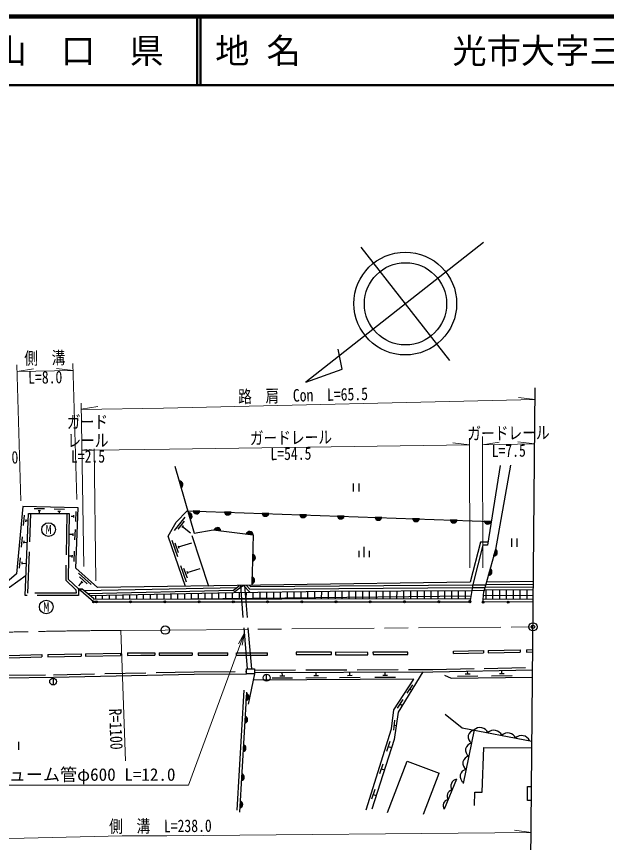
# Model space of a CAD drawing. Units: millimetres at full size, sheet at 1:1000; details may follow other scales. Extents: x 40000 to 680000, y 20000 to 380000.
# Drawn here: x 341367 to 427524, y 259459 to 380000 of the extents above; entities that cross this region are included whole.
import ezdxf
from ezdxf.enums import TextEntityAlignment as Align

# ---------------------------------------------------------------- set-up
doc = ezdxf.new("R2010")
doc.units = ezdxf.units.MM
doc.header["$LTSCALE"] = 1000
doc.header["$PDMODE"] = 32
doc.header["$PDSIZE"] = 500
doc.linetypes.add('CHAIN', pattern=[18.5, 12, -1.5, 3.5, -1.5])
doc.linetypes.add('DASHED', pattern=[7.5, 6, -1.5])
for name, color, linetype, lineweight in [('M-BGD', 7, 'Continuous', 25), ('M-BGD-EXST', 7, 'Continuous', 25), ('M-BMK', 2, 'CHAIN', 13), ('M-BMK-OTRS', 5, 'Continuous', 25), ('M-BMK-SRVR', 3, 'Continuous', 25), ('M-STR-HTXT', 7, 'Continuous', 13), ('M-TTL', 2, 'Continuous', 140), ('M-TTL-LINE', 7, 'Continuous', 50)]:
    doc.layers.add(name, color=color, linetype=linetype, lineweight=lineweight)
doc.layers.add('M-OTRS', color=6, linetype='Continuous')
doc.layers.add('M-TTL-TXT', color=7, linetype='Continuous')
doc.styles.add('ＭＳ ゴシック', font='')
doc.styles.get('ＭＳ ゴシック').set_extended_font_data('MS Gothic')

# ---------------------------------------------------------------- blocks, each defined once
blk = doc.blocks.new('open_arrow')
at = {"color": 0, "linetype": 'Continuous', "lineweight": -2}
blk.add_lwpolyline([(7.5, 1.25), (0, 0), (7.5, -1.25)], dxfattribs=at)

msp = doc.modelspace()

# ---------------------------------------------------------------- hatches: boundary and pattern name
at = {"layer": 'M-BGD'}
for points in [[(365124, 312202, -0.82183), (365397, 311249)], [(366448, 307589, -0.82183), (366722, 306637)], [(368148, 307807, -0.82183), (367158, 307842)], [(372723, 307646, -0.82183), (371733, 307681)], [(378219, 307452, -0.82183), (377229, 307487)], [(383716, 307258, -0.82183), (382726, 307293)], [(389212, 307064, -0.82183), (388222, 307099)], [(394709, 306869, -0.82183), (393719, 306904)], [(400206, 306675, -0.82183), (399215, 306710)], [(405702, 306481, -0.82183), (404712, 306516)], [(410670, 306306, -0.82183), (409680, 306341)], [(370231, 305066, -0.82183), (371214, 304944)], [(374919, 304485, -0.82183), (375903, 304364)], [(375857, 301514, -0.82183), (375826, 300524)], [(411300, 302234, -0.82183), (411042, 301277)], [(410521, 299392, -0.82183), (410258, 298437)], [(375753, 298205, -0.82183), (375721, 297214)], [(350441, 296334, -0.41421), (350591, 296484, -0.41421), (350741, 296334, -1)], [(352464, 294573, -0.41421), (352614, 294723, -0.41421), (352764, 294573, -1)], [(352877, 294573, -1), (353177, 294573, -0.41421), (353027, 294423, -0.41421)], [(357877, 294576, -1), (358177, 294576, -0.41421), (358027, 294426, -0.41421)], [(362877, 294578, -1), (363177, 294578, -0.41421), (363027, 294428, -0.41421)], [(367877, 294581, -1), (368177, 294581, -0.41421), (368027, 294431, -0.41421)], [(372877, 294583, -1), (373177, 294583, -0.41421), (373027, 294433, -0.41421)], [(377877, 294585, -1), (378177, 294586, -0.41421), (378027, 294435, -0.41421)], [(382877, 294588, -1), (383177, 294588, -0.41421), (383027, 294438, -0.41421)], [(387877, 294590, -1), (388177, 294590, -0.41421), (388027, 294440, -0.41421)], [(392877, 294593, -1), (393177, 294593, -0.41421), (393027, 294443, -0.41421)], [(397877, 294595, -1), (398177, 294595, -0.41421), (398027, 294445, -0.41421)], [(402877, 294598, -1), (403177, 294598, -0.41421), (403027, 294448, -0.41421)], [(407411, 294600, -1), (407711, 294600, -0.41421), (407561, 294450, -0.41421)], [(409352, 294528, -1), (409652, 294528, -0.41421), (409502, 294378, -0.41421)], [(413013, 294544, -1), (413313, 294544, -0.41421), (413163, 294394, -0.41421)], [(374937, 281186, -0.82183), (374879, 280197)], [(374744, 277874, -0.82183), (374687, 276885)], [(374502, 273709, -0.82183), (374445, 272720)], [(374257, 269491, -0.82183), (374200, 268502)], [(374025, 265498, -0.82183), (373968, 264508)]]:
    msp.add_hatch(color=256, dxfattribs=at).paths.add_polyline_path(points)

# ---------------------------------------------------------------- linework, layer by layer
for p, q in [((365124, 312202), (365397, 311249)), ((390548, 311861), (390548, 310661)), ((391348, 311861), (391348, 310661)), ((345443, 308128), (343943, 308164)), ((344861, 307842), (344511, 307850)), ((344686, 307846), (344676, 307450)), ((348355, 308058), (346855, 308094)), ((347773, 307772), (347423, 307780)), ((347598, 307776), (347590, 307450)), ((350009, 306280), (350066, 307779)), ((366448, 307589), (366722, 306637)), ((368148, 307807), (367158, 307842)), ((372723, 307646), (371733, 307681)), ((378219, 307452), (377229, 307487)), ((342475, 307212), (342338, 305718)), ((342722, 306612), (342690, 306264)), ((342706, 306438), (343083, 306403)), ((349738, 307041), (349372, 307055)), ((349731, 306866), (349744, 307216)), ((365926, 306932), (364370, 304976)), ((365850, 306354), (364916, 305180)), ((383716, 307258), (382726, 307293)), ((389212, 307064), (388222, 307099)), ((394709, 306869), (393719, 306904)), ((400206, 306675), (399215, 306710)), ((405702, 306481), (404712, 306516)), ((410670, 306306), (409680, 306341)), ((349908, 303635), (349965, 305134)), ((365727, 305718), (365509, 305444)), ((365618, 305581), (366792, 304647)), ((370231, 305066), (371214, 304944)), ((342188, 304075), (342051, 302581)), ((349637, 304396), (349011, 304420)), ((349630, 304221), (349644, 304571)), ((366982, 304277), (369423, 296887)), ((374919, 304485), (375903, 304364)), ((413629, 303803), (413629, 302603)), ((414429, 303803), (414429, 302603)), ((342434, 303475), (342402, 303126)), ((342418, 303301), (342958, 303251)), ((364037, 303568), (364859, 301207)), ((364485, 303194), (364978, 301778)), ((364957, 302750), (365072, 302419)), ((365015, 302585), (366975, 303185)), ((392145, 301099), (392145, 302599)), ((349510, 301063), (349523, 301413)), ((349788, 300477), (349845, 301976)), ((375857, 301514), (375826, 300524)), ((391395, 301099), (391395, 301999)), ((392895, 301099), (392895, 301999)), ((411300, 302234), (411042, 301277)), ((341907, 301009), (341770, 299516)), ((342153, 300409), (342121, 300061)), ((342137, 300235), (342836, 300171)), ((349517, 301238), (348957, 301260)), ((365326, 299863), (366147, 297502)), ((365774, 299490), (366266, 298073)), ((366246, 299045), (366361, 298714)), ((366303, 298880), (368191, 299458)), ((410521, 299392), (410258, 298437)), ((352252, 297092), (350404, 298776)), ((351680, 297207), (350572, 298218)), ((375753, 298205), (375721, 297214)), ((350924, 297491), (350418, 296937)), ((351053, 297373), (350795, 297609)), ((351267, 296257), (373598, 296690)), ((374516, 296961), (373124, 295951)), ((374516, 296961), (375442, 295984)), ((416844, 296728), (409770, 296661)), ((416847, 297128), (409880, 297062)), ((416851, 297528), (409990, 297463)), ((350403, 296498), (350405, 295512)), ((352614, 294573), (350403, 296498)), ((352164, 295510), (373124, 295951)), ((352881, 295525), (352880, 294950)), ((353882, 295546), (353880, 294952)), ((354882, 295567), (354880, 294954)), ((355882, 295588), (355880, 294956)), ((356882, 295609), (356880, 294958)), ((357882, 295630), (357880, 294960)), ((358882, 295651), (358880, 294963)), ((359882, 295672), (359880, 294965)), ((360882, 295693), (360880, 294967)), ((361882, 295714), (361880, 294969)), ((362882, 295735), (362880, 294971)), ((363882, 295756), (363880, 294973)), ((364882, 295777), (364880, 294976)), ((365882, 295798), (365880, 294978)), ((366882, 295819), (366880, 294980)), ((407706, 295425), (366971, 294980)), ((367882, 295840), (367880, 294982)), ((368882, 295861), (368880, 294984)), ((369882, 295882), (369880, 294986)), ((370882, 295903), (370880, 294989)), ((371882, 295924), (371880, 294991)), ((372883, 295945), (372880, 294993)), ((373883, 295962), (373880, 294995)), ((374883, 295976), (374880, 294997)), ((375883, 295991), (375880, 294999)), ((376883, 296005), (376880, 295002)), ((377883, 296020), (377880, 295004)), ((378883, 296034), (378880, 295006)), ((379883, 296049), (379880, 295008)), ((380883, 296063), (380880, 295010)), ((381883, 296078), (381880, 295012)), ((382883, 296093), (382880, 295014)), ((383883, 296107), (383880, 295017)), ((384883, 296122), (384880, 295019)), ((385883, 296136), (385880, 295021)), ((386883, 296151), (386880, 295023)), ((387883, 296158), (387880, 295025)), ((388883, 296163), (388880, 295027)), ((389883, 296168), (389880, 295030)), ((390883, 296172), (390880, 295032)), ((391883, 296177), (391880, 295034)), ((392883, 296182), (392880, 295036)), ((393883, 296187), (393880, 295038)), ((394883, 296192), (394880, 295040)), ((395883, 296196), (395880, 295043)), ((396883, 296201), (396880, 295045)), ((397883, 296206), (397880, 295047)), ((398883, 296211), (398880, 295049)), ((399883, 296216), (399880, 295051)), ((400883, 296220), (400880, 295053)), ((401883, 296225), (401880, 295056)), ((402883, 296230), (402880, 295058)), ((403883, 296235), (403880, 295060)), ((404883, 296240), (404881, 295062)), ((405883, 296244), (405881, 295064)), ((406883, 296249), (406881, 295066)), ((409530, 294929), (409613, 296092)), ((416833, 295525), (409567, 295445)), ((416840, 296328), (409660, 296260)), ((409883, 296262), (409880, 294930)), ((410883, 296272), (410880, 294934)), ((411883, 296281), (411880, 294939)), ((412883, 296290), (412880, 294943)), ((413883, 296300), (413880, 294947)), ((414884, 296309), (414880, 294951)), ((415884, 296319), (415880, 294956)), ((352614, 294949), (407643, 295068)), ((353027, 294573), (407561, 294600)), ((407643, 295068), (407561, 294600)), ((409502, 294528), (409530, 294929)), ((416824, 294560), (409502, 294528)), ((416827, 294960), (409530, 294929)), ((345930, 286897), (350788, 286986)), ((345930, 286897), (345936, 286547)), ((350788, 286986), (350794, 286637)), ((351436, 286998), (356543, 287093)), ((351436, 286998), (351443, 286649)), ((356543, 287093), (356549, 286743)), ((357573, 287112), (357580, 286762)), ((361565, 287148), (361566, 286798)), ((362217, 287149), (366998, 287150)), ((362217, 287149), (362218, 286799)), ((366998, 287150), (366998, 286800)), ((367875, 287151), (372232, 287152)), ((367875, 287151), (367875, 286801)), ((372232, 286802), (372232, 287152)), ((373476, 287153), (377998, 287154)), ((373476, 286803), (373476, 287153)), ((377999, 286804), (377998, 287154)), ((405183, 287393), (409568, 287475)), ((405189, 287044), (405183, 287393)), ((405189, 287044), (409574, 287125)), ((409568, 287475), (409574, 287125)), ((410254, 287487), (414931, 287574)), ((410254, 287487), (410261, 287138)), ((410261, 287138), (414938, 287224)), ((414931, 287574), (414938, 287224)), ((415855, 287591), (416759, 287608)), ((415855, 287591), (415861, 287241)), ((415861, 287241), (416756, 287258)), ((345050, 286881), (345056, 286531)), ((345936, 286547), (350794, 286637)), ((351443, 286649), (356549, 286743)), ((362218, 286799), (366998, 286800)), ((367875, 286801), (372232, 286802)), ((373476, 286803), (377999, 286804)), ((412229, 284122), (412223, 284561)), ((346702, 283444), (346721, 282444)), ((376105, 284063), (375186, 279648)), ((377889, 283005), (377889, 284005)), ((378689, 283475), (381689, 283495)), ((379837, 283783), (380537, 283787)), ((380187, 283785), (380184, 284284)), ((383617, 283508), (386617, 283529)), ((384765, 283816), (385465, 283821)), ((385115, 283819), (385111, 284303)), ((388556, 283542), (391556, 283562)), ((389704, 283850), (390404, 283854)), ((390054, 283852), (390051, 284322)), ((393709, 283577), (396709, 283597)), ((394857, 283885), (395557, 283889)), ((395207, 283887), (395204, 284342)), ((405756, 283741), (408755, 283778)), ((406902, 284055), (407602, 284064)), ((407252, 284060), (407247, 284466)), ((410733, 283803), (413733, 283841)), ((411879, 284117), (412579, 284126)), ((399207, 282486), (398389, 281229)), ((374570, 281707), (373553, 264186)), ((374949, 281388), (373931, 263868)), ((374937, 281186), (374879, 280197)), ((398798, 281858), (399063, 281685)), ((397788, 280306), (396970, 279048)), ((397379, 279677), (397694, 279472)), ((374744, 277874), (374687, 276885)), ((396583, 277327), (396415, 275836)), ((396499, 276582), (396816, 276546)), ((408193, 275877), (406605, 268089)), ((341660, 274170), (341660, 272970)), ((374502, 273709), (374445, 272720)), ((395867, 274178), (395417, 272747)), ((395642, 273462), (396148, 273303)), ((395543, 263811), (398414, 271345)), ((398414, 271345), (403086, 269564)), ((394838, 270909), (394388, 269478)), ((394613, 270194), (395099, 270040)), ((374257, 269491), (374200, 268502)), ((400803, 263574), (403086, 269564)), ((405641, 268699), (403824, 264340)), ((393670, 267199), (393220, 265769)), ((393445, 266484), (393909, 266338)), ((374025, 265498), (373968, 264508))]:
    msp.add_line(p, q, dxfattribs=at)
at = {"layer": 'M-BGD', "linetype": 'DASHED'}
for p, q in [((375109, 284810), (374102, 296955)), ((375711, 284810), (374703, 296964)), ((407924, 296661), (409770, 296661)), ((407992, 297048), (409880, 297062)), ((350405, 295512), (342652, 295512)), ((407852, 296254), (409660, 296260))]:
    msp.add_line(p, q, dxfattribs=at)
at = {"layer": 'M-BGD'}
for points in [[(364492, 314401), (367309, 304594), (370085, 305084), (375947, 304358), (375714, 296979)], [(411991, 314474), (410159, 302848), (409469, 302848), (408001, 297102), (407643, 295068)], [(413488, 314506), (411303, 302235), (409613, 296092)], [(410227, 303280), (409106, 303288), (407593, 297444), (353182, 296650), (350051, 299505), (350387, 308309), (342292, 308504), (341389, 298643), (339614, 297150), (329812, 296902), (329493, 302833), (327497, 303062)], [(342652, 295512), (343124, 307450), (349064, 307450), (348899, 297888), (350403, 296498)], [(366061, 296838), (363520, 304142), (364688, 306192), (366312, 307872), (410704, 306305)], [(342768, 298440), (340340, 296688), (328273, 296388), (328231, 296387)], [(351796, 295816), (373061, 296281), (373944, 296953)], [(374971, 296968), (375458, 296436), (407924, 296661)], [(375408, 296974), (375540, 296794), (407992, 297048)], [(350403, 296498), (350978, 296498), (352614, 295134), (352614, 294949)], [(373124, 295951), (387150, 296155), (407852, 296254)], [(357573, 287112), (359526, 287148), (361565, 287148)], [(340251, 286759), (343462, 286851), (345050, 286881)], [(340261, 286409), (343470, 286501), (345056, 286531)], [(357580, 286762), (359529, 286798), (361566, 286798)], [(376105, 284268), (402182, 284369), (416732, 284647)], [(304564, 282313), (317909, 282820), (339626, 283511), (346768, 283597), (367318, 284013), (374959, 284063)], [(392425, 264242), (396135, 276027), (396446, 278793), (399389, 283315), (375916, 283156)], [(400720, 284364), (397086, 278488), (396531, 274493), (393260, 264320)], [(403847, 283866), (404833, 283429), (416722, 283578)], [(403954, 278174), (406456, 276209), (416636, 274265)], [(408229, 264867), (408291, 266823), (409382, 266788), (409589, 273330), (416627, 273265)], [(416556, 265607), (415966, 265607), (415966, 267636), (416575, 267636)]]:
    msp.add_lwpolyline(points, dxfattribs=at)
at = {"layer": 'M-BGD', "linetype": 'DASHED'}
for points in [[(350053, 296344), (350055, 295862), (343016, 295862), (343475, 307450)], [(348713, 307450), (348546, 297737), (350053, 296344)], [(376105, 284618), (402178, 284719), (416735, 284997)], [(304564, 282663), (317897, 283170), (339618, 283861), (346762, 283946), (367314, 284363), (374959, 284413)]]:
    msp.add_lwpolyline(points, dxfattribs=at)
at = {"layer": 'M-BGD'}
for points in [[(382214, 286880), (387344, 286871), (387344, 287221), (382215, 287230)], [(387955, 286859), (392676, 286852), (392676, 287202), (387955, 287209)], [(393427, 286871), (398527, 286906), (398524, 287256), (393424, 287221)], [(374959, 284810), (376105, 284810), (376105, 284063), (374959, 284063)]]:
    msp.add_lwpolyline(points, close=True, dxfattribs=at)
for centre, radius in [((350591, 296334), 150), ((352614, 294573), 150), ((353027, 294573), 150), ((358027, 294576), 150), ((363027, 294578), 150), ((368027, 294581), 150), ((373027, 294583), 150), ((378027, 294585), 150), ((383027, 294588), 150), ((388027, 294590), 150), ((393027, 294593), 150), ((398027, 294595), 150), ((403027, 294598), 150), ((407561, 294600), 150), ((409502, 294528), 150), ((413163, 294544), 150), ((346711, 282944), 500), ((377889, 283505), 500)]:
    msp.add_circle(centre, radius, dxfattribs=at)
for centre, radius, start, end in [((365166, 311699), 505, 297.19348, 94.85167), ((366491, 307086), 505, 297.19348, 94.85167), ((367657, 307923), 505, 189.14827, 346.80646), ((372231, 307761), 505, 189.14827, 346.80646), ((377728, 307567), 505, 189.14827, 346.80646), ((383224, 307373), 505, 189.14827, 346.80646), ((388721, 307179), 505, 189.14827, 346.80646), ((394217, 306985), 505, 189.14827, 346.80646), ((399714, 306791), 505, 189.14827, 346.80646), ((405211, 306596), 505, 189.14827, 346.80646), ((410179, 306421), 505, 189.14827, 346.80646), ((370711, 304908), 505, 4.11466, 161.77285), ((375399, 304327), 505, 4.11466, 161.77285), ((375744, 301022), 505, 279.36463, 77.02282), ((411077, 301781), 505, 266.11924, 63.77743), ((410295, 298940), 505, 265.7934, 63.4516), ((375639, 297713), 505, 279.36463, 77.02282), ((374810, 280697), 505, 277.84605, 75.50424), ((374618, 277385), 505, 277.84605, 75.50424), ((409065, 274954), 1269, 25.03072, 133.35258), ((408371, 274844), 1048, 99.78266, 237.1682), ((411086, 274568), 1269, 25.03072, 133.35258), ((413108, 274182), 1269, 25.03072, 133.35258), ((415129, 273796), 1269, 25.03072, 133.35258), ((374376, 273220), 505, 277.84605, 75.50424), ((407981, 272930), 1048, 99.78266, 237.1682), ((407591, 271016), 1048, 99.78266, 237.1682), ((407201, 269102), 1048, 99.78266, 237.1682), ((374131, 269002), 505, 277.84605, 75.50424), ((405847, 267672), 1048, 101.32434, 213.41699), ((405159, 266191), 922, 101.68246, 213.05887), ((373899, 265009), 505, 277.84605, 75.50424), ((404512, 264845), 853, 98.48119, 216.26014)]:
    msp.add_arc(centre, radius, start, end, dxfattribs=at)
at = {"layer": 'M-BGD-EXST'}
for centre in [(346057, 305126), (345712, 293826)]:
    msp.add_circle(centre, 1000, dxfattribs=at)
at = {"layer": 'M-BMK'}
for p, q in [((363086, 290452), (416790, 290927)), ((356592, 290414), (363086, 290452))]:
    msp.add_line(p, q, dxfattribs=at)
msp.add_arc((365355, -809551), 1100000, 90.45644, 95.45357, dxfattribs=at)
at = {"layer": 'M-BMK-OTRS'}
msp.add_line((416394, 248127), (417113, 325797), dxfattribs=at)
at = {"layer": 'M-BMK-SRVR'}
for p, q in [((409577, 347024), (383594, 326632)), ((404652, 329812), (391688, 346332)), ((388934, 328528), (388337, 331469)), ((383594, 326632), (388934, 328528))]:
    msp.add_line(p, q, dxfattribs=at)
for centre, radius in [((398144, 338105), 7500), ((398170, 338072), 6000), ((363086, 290452), 600), ((416790, 290927), 600)]:
    msp.add_circle(centre, radius, dxfattribs=at)
at = {"layer": 'M-OTRS'}
msp.add_point((416790, 290927), dxfattribs=at)
at = {"layer": 'M-STR-HTXT'}
for p, q in [((341985, 309297), (341421, 329148)), ((350175, 309530), (349610, 329381)), ((341448, 328198), (343872, 328589)), ((341448, 328198), (349640, 328340)), ((349640, 328340), (347204, 328648)), ((417097, 324124), (414659, 324408)), ((351202, 299752), (350790, 323594)), ((350806, 322681), (353229, 323073)), ((407572, 299522), (407529, 318482)), ((409470, 299526), (409426, 318702)), ((407531, 317486), (405095, 317793)), ((409428, 317512), (411854, 317888)), ((409428, 317512), (417037, 317619)), ((417037, 317619), (414601, 317926)), ((350909, 316715), (351636, 316832)), ((352703, 316723), (351975, 316831)), ((352964, 297657), (352701, 316920)), ((357282, 271392), (356592, 290414)), ((416512, 260924), (414078, 261244))]:
    msp.add_line(p, q, dxfattribs=at)
for points in [[(350806, 322627), (362844, 322835), (417097, 324124)], [(350909, 316715), (352703, 316723), (363729, 316874), (407531, 317486)], [(374674, 290058), (366483, 267810), (336083, 267810)], [(181214, 250822), (214384, 252019), (232843, 253109), (263202, 255561), (285097, 257435), (305079, 258750), (323987, 259649), (356799, 260415), (363306, 260452), (416512, 260924)]]:
    msp.add_lwpolyline(points, dxfattribs=at)
at = {"layer": 'M-TTL'}
msp.add_line((680000, 380000), (40000, 380000), dxfattribs=at)
at = {"layer": 'M-TTL-LINE'}
for p, q in [((367750, 380000), (367750, 370000)), ((368250, 380000), (368250, 370000)), ((40000, 370000), (680000, 370000))]:
    msp.add_line(p, q, dxfattribs=at)

# ---------------------------------------------------------------- block references
at = {"layer": 'M-STR-HTXT', "xscale": 240, "yscale": 240, "rotation": 249.8}
msp.add_blockref('open_arrow', (374674, 290058), dxfattribs=at)

# ---------------------------------------------------------------- texts
at = {"layer": 'M-BGD-EXST', "style": 'ＭＳ ゴシック'}
for p in [(346057, 305126), (345712, 293826)]:
    msp.add_text('M', height=1320, dxfattribs=at).set_placement(p, align=Align.MIDDLE_CENTER)
at = {"layer": 'M-STR-HTXT', "style": 'ＭＳ ゴシック', "width": 0.8}
for s, rotation, p in [('側\u3000溝', 0.998, (345529, 328706)), ('路  肩  Con  L=65.5', 1.361, (383247, 323269)), ('ガード', 0.253, (351728, 319371)), ('ガードレール', 0.8, (381459, 317070)), ('ガードレール', 0.8, (413233, 317746)), ('レール', 0.253, (351806, 316668)), ('側\u3000溝\u3000L=238.0', 0.45, (362395, 260396))]:
    msp.add_text(s, height=1833, rotation=rotation, dxfattribs=at).set_placement(p, align=Align.BOTTOM_CENTER)
for s, rotation, p in [('L=8.0', 0.998, (345544, 328269)), ('L=54.5', 0.8, (381424, 317121)), ('L=7.5', 0.8, (413233, 317565)), ('L=2.0', 2.064, (339102, 316516)), ('L=2.5', 0.253, (351806, 316719))]:
    msp.add_text(s, height=1833, rotation=rotation, dxfattribs=at).set_placement(p, align=Align.TOP_CENTER)
msp.add_text('R=1100', height=1833, rotation=272.078, dxfattribs=at).set_placement((356705, 279025), align=Align.TOP_LEFT)
at = {"layer": 'M-STR-HTXT', "style": 'ＭＳ ゴシック'}
msp.add_text('ヒューム管φ600 L=12.0', height=1833, dxfattribs=at).set_placement((364583, 267910), align=Align.BOTTOM_RIGHT)
at = {"layer": 'M-TTL-TXT', "style": 'ＭＳ ゴシック'}
for s, p in [('地 名', (370380, 375000)), ('光市大字三井', (405024, 375000))]:
    msp.add_text(s, height=3666, dxfattribs=at).set_placement(p, align=Align.MIDDLE_LEFT)
msp.add_text('山\u3000口\u3000県', height=3666, dxfattribs=at).set_placement((350375, 375000), align=Align.MIDDLE_CENTER)

doc.saveas('drawing.dxf')
